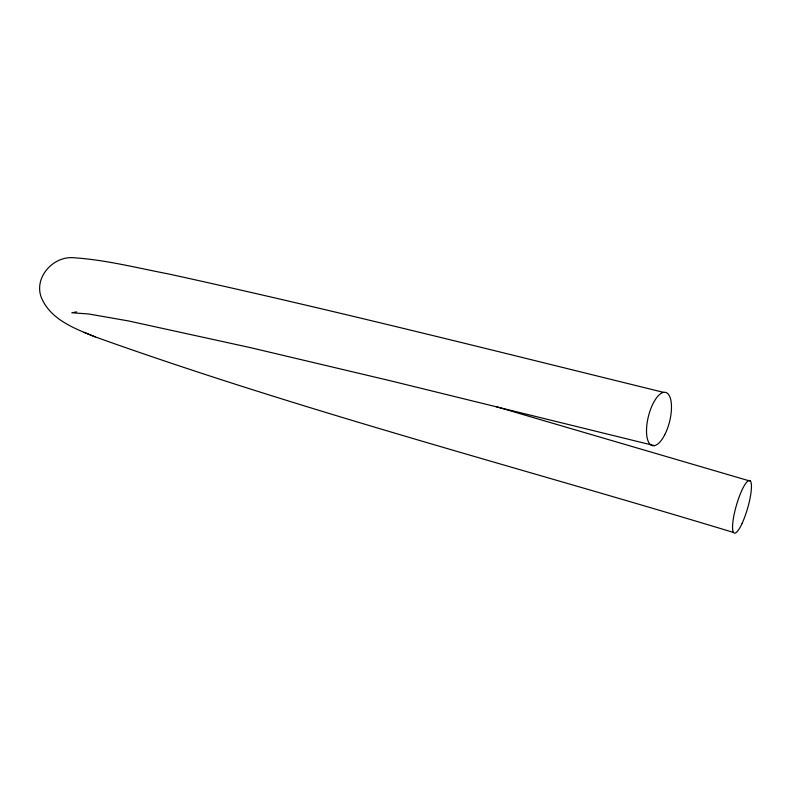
<?xml version="1.0" encoding="UTF-8"?>
<svg xmlns="http://www.w3.org/2000/svg" width="791" height="791" viewBox="0 0 791 791"><rect width="100%" height="100%" fill="white"/><g stroke="black" fill="none" stroke-linecap="round" stroke-linejoin="round"><path stroke-width="1.19" d="M76.658 311.881L71.793 312.771L88.572 313.958L128.102 320.869L250.648 347.684L391.021 380.926L654.424 445.64M663.56 392.356C498.894 351.876 334.474 310.25 168.809 274.012C137.535 268.011 106.419 260.012 74.552 257.807C52.631 255.236 31.877 279.272 42.467 300.056C52.483 320.424 75.382 328.829 95.138 336.867C304.723 411.824 520.607 467.837 733.475 532.442M750.521 481.215L496.461 406.772M84.162 332.368L95.138 336.867M742.136 523.316A27.418 5.794 -73.8 0 0 750.115 480.75A27.418 5.794 -73.8 0 0 733.741 516.414A27.418 5.794 -73.8 0 0 742.136 523.316M664.737 434.783A27.418 10.896 -76 0 0 665.706 392.415A27.418 10.896 -76 0 0 646.524 429.8A27.418 10.896 -76 0 0 664.737 434.783"/></g></svg>
